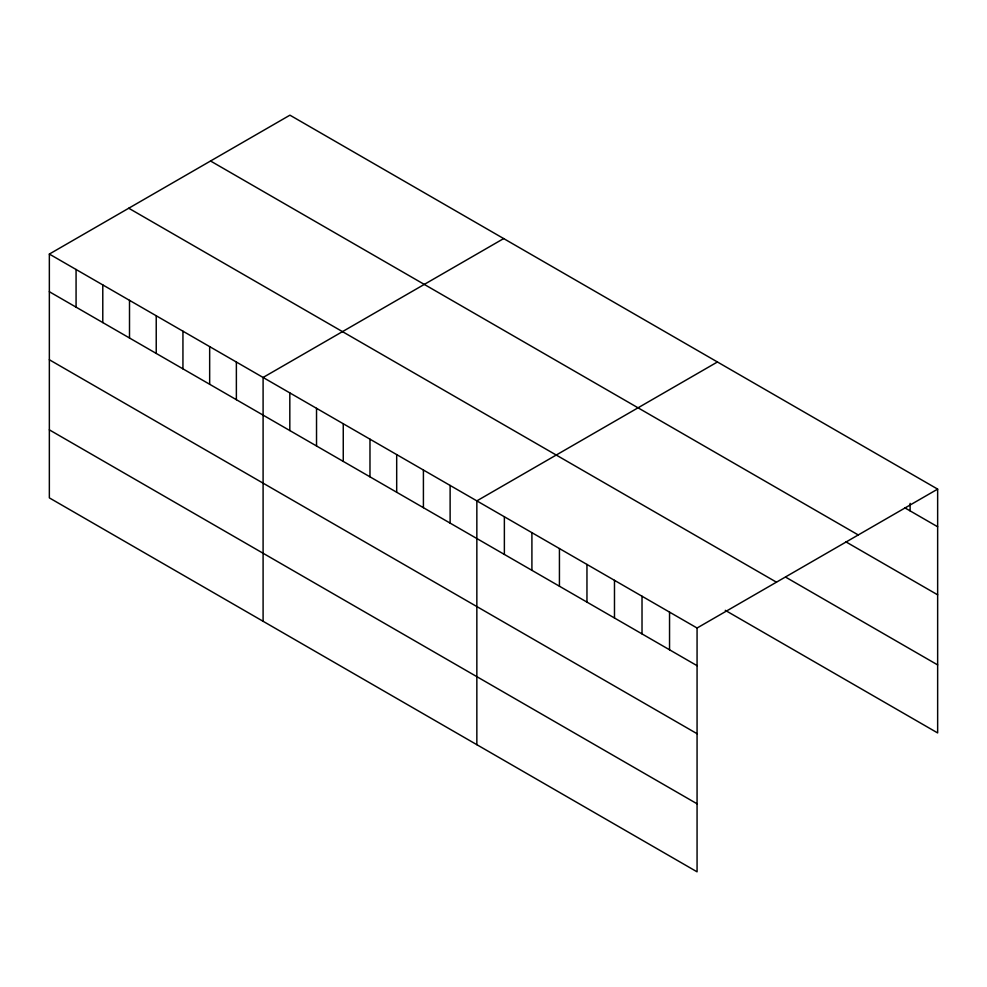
<?xml version="1.0" encoding="UTF-8"?>
<svg xmlns="http://www.w3.org/2000/svg" width="987" height="987" viewBox="0 0 987 987"><rect width="100%" height="100%" fill="white"/><g stroke="black" fill="none" stroke-linecap="round" stroke-linejoin="round"><path stroke-width="1.48" d="M49.35 254.066L697.069 628.016L697.069 871.829L49.35 497.88L49.35 254.066L289.931 115.171L937.65 489.12L937.65 732.934L725.285 610.336M503.678 238.57L263.097 377.466L263.097 621.279M717.426 361.982L476.844 500.878L476.844 744.692M697.069 628.016L937.65 489.12M904.882 507.861L937.65 526.774M210.539 161.004L858.258 534.954M845.884 541.838L937.65 594.816M785.59 577.111L937.65 664.905M128.742 208.232L776.461 582.182M49.35 291.72L697.069 665.682M49.35 359.749L697.069 733.711M49.35 429.851L697.069 803.8M910.125 503.358L910.125 510.884M669.544 612.125L669.544 649.779M642.019 596.234L642.019 633.888M614.482 580.344L614.482 617.998M586.957 564.453L586.957 602.107M559.432 548.55L559.432 586.216M531.907 532.659L531.907 570.313M504.369 516.769L504.369 554.423M450.121 485.444L450.121 523.11M423.411 470.022L423.411 507.676M396.688 454.6L396.688 492.254M369.977 439.178L369.977 476.832M343.254 423.744L343.254 461.398M316.531 408.322L316.531 445.976M289.82 392.9L289.82 430.554M236.374 362.044L236.374 399.698M209.663 346.622L209.663 384.276M182.94 331.188L182.94 368.854M156.23 315.766L156.23 353.42M129.507 300.344L129.507 337.998M102.784 284.91L102.784 322.576M76.073 269.488L76.073 307.142"/></g></svg>
